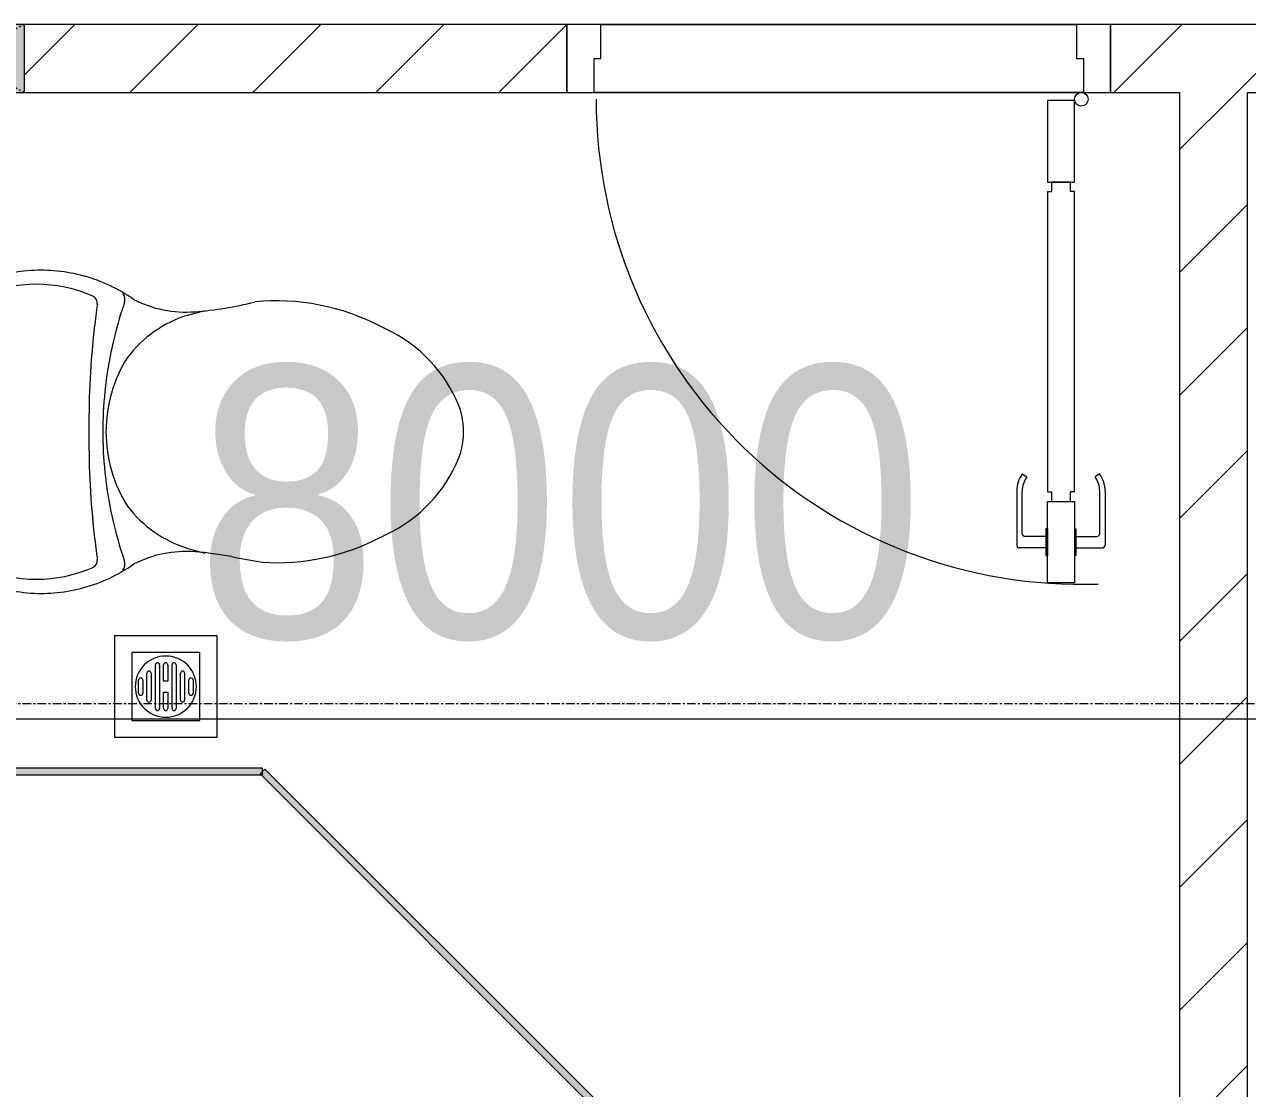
# Model space of a CAD drawing. Header units: millimetres. Extents: x 1591 to 240306, y -15958 to 82755.
# Drawn here: x 106054 to 107854, y 38671 to 40237 of the extents above; entities that cross this region are included whole.
import ezdxf

# ---------------------------------------------------------------- set-up
doc = ezdxf.new("R2010")
doc.units = ezdxf.units.MM
doc.linetypes.add('Dash', pattern=[6, 3, -3])
doc.linetypes.add('Grid Line', pattern=[22.225, 12.7, -3.175, 3.175, -3.175])
for name, color, linetype, lineweight in [('0-1', 7, 'Continuous', 5), ('A-ANNO-DIMS', 211, 'Continuous', 9), ('A-ANNO-DIMS-160', 211, 'Continuous', 9), ('A-DETL-GENF-1', 9, 'Continuous', 9), ('A-DOOR-1', 254, 'Continuous', 9), ('A-DOOR-2', 9, 'Continuous', 9), ('A-FLOR-2', 9, 'Continuous', 9), ('A-GLAZ-CURT', 52, 'Continuous', 9), ('A-GLAZ-CURT-1', 254, 'Continuous', 9), ('A-GLAZ-CURT-2', 9, 'Continuous', 9), ('A-WALL-1', 253, 'Continuous', 18), ('A-WALL-2', 9, 'Continuous', 9), ('A-WALL-PATT-1', 10, 'Continuous', 9), ('M-EQPM-1', 254, 'Continuous', 9), ('P-SANR-FIXT-1', 254, 'Continuous', 9), ('S-COLS', 52, 'Continuous', 9), ('S-COLS-3', 254, 'Continuous', 9), ('S-COLS-4', 253, 'Continuous', 18), ('S-COLS-HDLN-1', 9, 'Dash', 9), ('S-GRID-1', 1, 'Grid Line', 9)]:
    doc.layers.add(name, color=color, linetype=linetype, lineweight=lineweight)
doc.styles.add('UTM Avo', font='UTM Avo.ttf', dxfattribs={"width": 0.9, "height": 400})
doc.dimstyles.new('1_Dim_chi_tiet_2_5_1', dxfattribs={"dimscale": 304.8, "dimtxt": 399.720379, "dimasz": 0.629921, "dimexe": 0.524934, "dimexo": 0.0625, "dimgap": 0.052493, "dimtad": 1, "dimdec": 0, "dimrnd": 5, "dimzin": 0, "dimdsep": 46, "dimtxsty": 'UTM Avo', "dimblk1": 'OBLIQUE', "dimblk2": 'OBLIQUE', "dimsah": 1, "dimcen": 0.09, "dimdle": 0.524934, "dimazin": 0, "dimtfac": 1, "dimtdec": 4, "dimtix": 1, "dimtmove": 0, "dimatfit": 3, "dimfxl": 1.049869, "dimfxlon": 1, "dimtvp": 1, "dimtolj": 1, "dimtzin": 0, "dimarcsym": 2})
pattern_1 = [(45, (0, 0), (-90.50967, 90.50967), [])]

# ---------------------------------------------------------------- blocks, each defined once
blk = doc.blocks.new('DOOR_CW_01 CANH MO-PANEL KINH - DIG_02-800x2200-CỬA NHÔM KÍNH-V105-TKCS_MB TẦNG 3-4')
at = {"layer": 'A-DETL-GENF-1'}
for p, q in [((-347, 772), (-307, 772)), ((-347, 652), (-347, 772)), ((-307, 772), (-307, 652)), ((-349, 720.5), (-388, 720.5)), ((-349, 731.8), (-347, 731.8)), ((-349, 692.2), (-349, 731.8)), ((-347, 692.2), (-347, 731.8)), ((-307, 692.2), (-307, 731.8)), ((-305, 731.8), (-307, 731.8)), ((-305, 692.2), (-305, 731.8)), ((-305, 720.5), (-266, 720.5)), ((-392, 637), (-392, 716.5)), ((-349, 703.5), (-380, 703.5)), ((-305, 703.5), (-274, 703.5)), ((-262, 637), (-262, 716.5)), ((-384, 699.5), (-384, 637)), ((-347, 692.2), (-349, 692.2)), ((-307, 692.2), (-305, 692.2)), ((-270, 699.5), (-270, 637)), ((-307, 652), (-347, 652)), ((-313, 652), (-341, 652)), ((-341, 652), (-341, 638)), ((-313, 638), (-313, 652)), ((-347, 638), (-341, 638)), ((-347, 638), (-347, 196)), ((-307, 638), (-313, 638)), ((-307, 196), (-307, 638)), ((-383.9, 611.2), (-377.3, 615.8)), ((-270.1, 611.2), (-276.7, 615.8)), ((-347, 196), (-341, 196)), ((-307, 182), (-347, 182)), ((-347, 182), (-347, 62)), ((-341, 196), (-341, 182)), ((-341, 182), (-313, 182)), ((-307, 196), (-313, 196)), ((-313, 182), (-313, 196)), ((-307, 62), (-307, 182)), ((-347, 62), (-307, 62))]:
    blk.add_line(p, q, dxfattribs=at)
blk.add_circle((-357, 60), 10, dxfattribs=at)
for centre, radius, start, end in [((-357, 60), 714, 360, 92), ((-388, 716.5), 4, 90, 180), ((-266, 716.5), 4, 0, 90), ((-380, 699.5), 4, 90, 180), ((-274, 699.5), 4, 0, 90), ((-347, 637), 45, 180, 215), ((-347, 637), 37, 180, 215), ((-307, 637), 37, 325, 0), ((-307, 637), 45, 325, 0)]:
    blk.add_arc(centre, radius, start, end, dxfattribs=at)
at = {"layer": 'A-DOOR-2'}
for p, q in [((-360, 50), (-400, 50)), ((-400, 50), (-400, -50)), ((-360, 0), (-360, 50)), ((-357, 50), (-332, 50)), ((400, 50), (360, 50)), ((360, 50), (360, 0)), ((400, -50), (400, 50)), ((-350, 0), (-360, 0)), ((-350, -50), (-350, 0)), ((360, 0), (350, 0)), ((350, 0), (350, -50)), ((-400, -50), (-350, -50)), ((350, -50), (400, -50))]:
    blk.add_line(p, q, dxfattribs=at)
blk = doc.blocks.new('TOILET - TOILET-400871-TKCS_MB TẦNG 3-4')
at = {"layer": 'P-SANR-FIXT-1'}
for p, q in [((-171.7, 330.3), (-178.6, 355.5)), ((171.7, 330.3), (178.6, 355.5)), ((214.2, 19), (-214.2, 19)), ((194, 19.9), (-194, 19.9))]:
    blk.add_line(p, q, dxfattribs=at)
for centre, radius, start, end in [((45.1, 528.6), 217.6, 115.2282, 156.7784), ((0, 624.4), 111.7, 64.7718, 115.2282), ((-45.1, 528.6), 217.6, 23.2216, 64.7718), ((137.1, 461.2), 329.8, 152.3122, 185.6513), ((-137.1, 461.2), 329.8, 356.3165, 27.6878), ((-1948.3, 805.1), 2171.2, 349.1051, 350.319), ((-719.2, 297.5), 544.3, 4.5441, 13.9464), ((719.2, 297.5), 544.3, 169.7121, 175.4559), ((-343.5, 327.4), 167.3, 332.62, 4.5441), ((-0.4, 384), 179.5, 197.4036, 232.5964), ((0.4, 384), 179.5, 307.4036, 342.5964), ((343.5, 327.4), 167.3, 175.4559, 207.38), ((-4, 115.7), 233.6, 144.7853, 164.7039), ((-195, 224.1), 13.8, 71.0073, 129.3276), ((0.6, 792.1), 586.9, 251.0073, 264.1678), ((0, 416), 206.1, 237.9268, 270), ((0, 416), 206.1, 270, 302.0732), ((-0.6, 792.1), 586.9, 275.8322, 288.9927), ((195, 224.1), 13.8, 50.6724, 108.9927), ((4, 115.7), 233.6, 15.2961, 35.2147), ((0, 786.7), 581.5, 264.1678, 275.8322), ((-9.8, 107.2), 207.3, 156.2862, 203.7138), ((-189.1, 185.5), 11.7, 82.4212, 154.5895), ((178.9, 2951.3), 2778.4, 262.4212, 262.7649), ((-14.3, 1400.4), 1215.6, 262.593, 269.6026), ((0, 3462.8), 3278, 269.6026, 270.3974), ((14.3, 1400.4), 1215.6, 270.3974, 277.407), ((-178.9, 2951.3), 2778.4, 277.2351, 277.5788), ((189.1, 185.5), 11.7, 25.4105, 97.5788), ((9.8, 107.2), 207.3, 336.2862, 23.7138), ((1.9, 114.1), 239.7, 164.7039, 183.5487), ((-1.9, 114.1), 239.7, 356.4513, 15.2961), ((-46.1, 111.1), 191.6, 183.5487, 208.7191), ((46.1, 111.1), 191.6, 331.2809, 356.4513), ((-193.7, 26.4), 6.48, 203.7138, 267.6832), ((193.7, 26.4), 6.48, 272.3168, 336.2862)]:
    blk.add_arc(centre, radius, start, end, dxfattribs=at)
blk = doc.blocks.new('THU NUOC - THU NUOC-455054-TKCS_MB TẦNG 3-4')
at = {"layer": 'M-EQPM-1'}
for p, q in [((-66.3, -70.6), (-66.3, 79.4)), ((-66.3, 79.4), (83.7, 79.4)), ((83.7, 79.4), (83.7, -70.6)), ((58.7, 54.4), (-41.3, 54.4)), ((-41.3, 54.4), (-41.3, -45.6)), ((58.7, -45.6), (58.7, 54.4)), ((-1.1, 44.5), (18.5, 44.5)), ((18.5, 38.5), (-1.1, 38.5)), ((-23.3, 19.6), (40.9, 19.6)), ((-11, 32.1), (28.5, 32.1)), ((28.5, 26.1), (-11, 26.1)), ((40.9, 13.6), (-23.3, 13.6)), ((-23.3, 7.2), (0.7, 7.2)), ((0.7, 1.2), (-23.3, 1.2)), ((0.7, 7.2), (0.7, 1.2)), ((16.7, 1.2), (16.7, 7.2)), ((16.7, 7.2), (40.9, 7.2)), ((40.9, 1.2), (16.7, 1.2)), ((-23.3, -4.8), (40.9, -4.8)), ((40.9, -10.8), (-23.3, -10.8)), ((-11, -17.3), (28.5, -17.3)), ((28.5, -23.3), (-11, -23.3)), ((-1.1, -29.6), (18.5, -29.6)), ((18.5, -35.6), (-1.1, -35.6)), ((-41.3, -45.6), (58.7, -45.6)), ((83.7, -70.6), (-66.3, -70.6))]:
    blk.add_line(p, q, dxfattribs=at)
for centre, radius, start, end in [((8.7, 4.4), 45, 0, 180), ((8.7, 4.4), 45, 360, 180), ((-1.1, 41.5), 3, 90, 270), ((18.5, 41.5), 3, 270, 90), ((-23.3, 16.6), 3, 90, 270), ((-11, 29.1), 3, 90, 270), ((28.5, 29.1), 3, 270, 90), ((40.9, 16.6), 3, 270, 90), ((8.7, 4.4), 45, 180, 0), ((8.7, 4.4), 45, 180, 360), ((-23.3, 4.2), 3, 90, 270), ((40.9, 4.2), 3, 270, 90), ((-23.3, -7.8), 3, 90, 270), ((-11, -20.3), 3, 90, 270), ((28.5, -20.3), 3, 270, 90), ((40.9, -7.8), 3, 270, 90), ((-1.1, -32.6), 3, 90, 270), ((18.5, -32.6), 3, 270, 90)]:
    blk.add_arc(centre, radius, start, end, dxfattribs=at)
blk = doc.blocks.new('System Panel - Glazed-901200-TKCS_MB TẦNG 3-4')
at = {"layer": 'A-GLAZ-CURT'}
blk.add_hatch(color=256, dxfattribs=at).paths.add_polyline_path([(-220.1, 5), (-220.1, -5), (220.1, -5), (220.1, 5), (-64.4, 5)])
at = {"layer": 'A-GLAZ-CURT-2'}
for p, q in [((220.1, 5), (-220.1, 5)), ((-220.1, 5), (-220.1, -5)), ((220.1, -5), (220.1, 5)), ((-220.1, -5), (220.1, -5))]:
    blk.add_line(p, q, dxfattribs=at)
blk = doc.blocks.new('System Panel - Glazed-579637-TKCS_MB TẦNG 3-4')
at = {"layer": 'A-GLAZ-CURT'}
blk.add_hatch(color=256, dxfattribs=at).paths.add_polyline_path([(-352.2, 5), (-352.2, -5), (352.2, -5), (352.2, 5), (-304.7, 5)])
at = {"layer": 'A-GLAZ-CURT-2'}
for p, q in [((352.2, 5), (-352.2, 5)), ((-352.2, 5), (-352.2, -5)), ((352.2, -5), (352.2, 5)), ((-352.2, -5), (352.2, -5))]:
    blk.add_line(p, q, dxfattribs=at)
blk = doc.blocks.new('G1_SOF - BO TRU - 100x200-745959-TKCS_MB TẦNG 3-4')
at = {"layer": 'S-COLS'}
blk.add_hatch(color=256, dxfattribs=at).paths.add_polyline_path([(-50, 100), (-50, -100), (50, -100), (50, 100)])
at = {"layer": 'S-COLS-4'}
for p, q in [((50, 100), (-50, 100)), ((-50, 100), (-50, -100)), ((50, -100), (50, 100)), ((-50, -100), (50, -100))]:
    blk.add_line(p, q, dxfattribs=at)
at = {"layer": 'S-COLS-HDLN-1'}
for p, q in [((50, 100), (-50, -100)), ((-50, 100), (50, -100))]:
    blk.add_line(p, q, dxfattribs=at)
blk = doc.blocks.new('NCV_TKTC_TANG 3 - 4_rvt-2-TKCS_MB TẦNG 3-4')
at = {"layer": 'A-WALL-PATT-1'}
h = blk.add_hatch(dxfattribs=at)
h.set_pattern_fill('FP_1', color=256, style=0, pattern_type=2)
h.set_pattern_definition(pattern_1)
h.paths.add_polyline_path([(99852.6, 40136.9), (99852.6, 40236.9), (99650.5, 40236.9), (99650.5, 40136.9)])
h.paths.add_polyline_path([(98750.5, 40136.9), (98750.5, 40236.9), (98352.6, 40236.9), (98352.6, 40136.9)])
h.paths.add_polyline_path([(98152.6, 40136.9), (98152.6, 40236.9), (97850.5, 40236.9), (97850.5, 40136.9), (98027.3, 40136.9)])
h.paths.add_polyline_path([(96950.5, 40136.9), (96950.5, 40236.9), (96650.9, 40236.9), (96650.9, 40136.9), (96852.6, 40136.9)])
h.paths.add_polyline_path([(95850.9, 40136.9), (95850.9, 40236.9), (95052.6, 40236.9), (95052.6, 40136.9), (95609.3, 40136.9)])
h = blk.add_hatch(dxfattribs=at)
h.set_pattern_fill('FP_1', color=256, style=0, pattern_type=2)
h.set_pattern_definition(pattern_1)
h.paths.add_polyline_path([(96818.3, 38186.9), (96852.6, 38186.9), (96852.6, 40136.9), (96752.6, 40136.9), (96752.6, 38186.9)])
at = {"layer": 'A-FLOR-2'}
for p, q in [((95900.9, 40236.9), (96600.9, 40236.9)), ((96600.9, 40236.9), (95900.9, 40236.9)), ((95890.9, 40136.9), (96610.9, 40136.9))]:
    blk.add_line(p, q, dxfattribs=at)
at = {"layer": 'A-WALL-1'}
for p, q in [((95850.9, 40236.9), (95052.6, 40236.9)), ((95850.9, 40136.9), (95850.9, 40236.9)), ((96950.5, 40236.9), (96650.9, 40236.9)), ((96650.9, 40236.9), (96650.9, 40136.9)), ((95052.6, 40136.9), (95850.9, 40136.9)), ((96650.9, 40136.9), (96752.6, 40136.9)), ((96752.6, 40136.9), (96752.6, 38186.9)), ((96852.6, 40136.9), (96950.5, 40136.9)), ((96852.6, 38186.9), (96852.6, 40136.9))]:
    blk.add_line(p, q, dxfattribs=at)
at = {"layer": 'A-WALL-2'}
for p, q in [((95900.9, 40236.9), (96600.9, 40236.9)), ((96610.9, 40136.9), (95890.9, 40136.9))]:
    blk.add_line(p, q, dxfattribs=at)
at = {"layer": 'A-DOOR-1', "rotation": 180}
blk.add_blockref('DOOR_CW_01 CANH MO-PANEL KINH - DIG_02-800x2200-CỬA NHÔM KÍNH-V105-TKCS_MB TẦNG 3-4', (96250.9, 40186.9), dxfattribs=at)
at = {"layer": 'A-GLAZ-CURT-1'}
blk.add_blockref('System Panel - Glazed-901200-TKCS_MB TẦNG 3-4', (95182.7, 39137.4), dxfattribs=at)
at = {"layer": 'A-GLAZ-CURT-1', "rotation": 314.9999999999998}
blk.add_blockref('System Panel - Glazed-579637-TKCS_MB TẦNG 3-4', (95651.9, 38888.3), dxfattribs=at)
at = {"layer": 'M-EQPM-1', "rotation": 269.9999999999992}
blk.add_blockref('THU NUOC - THU NUOC-455054-TKCS_MB TẦNG 3-4', (95256.1, 39271.1), dxfattribs=at)
at = {"layer": 'P-SANR-FIXT-1', "rotation": 270.0000000000002}
blk.add_blockref('TOILET - TOILET-400871-TKCS_MB TẦNG 3-4', (94962.6, 39637.4), dxfattribs=at)
at = {"layer": 'S-COLS-3', "rotation": 269.9999999999993}
blk.add_blockref('G1_SOF - BO TRU - 100x200-745959-TKCS_MB TẦNG 3-4', (94952.6, 40186.9), dxfattribs=at)
blk = doc.blocks.new('DIMBLOCK340-TKCS_MB TẦNG 3-4')
at = {"layer": 'A-ANNO-DIMS-160'}
for p, q in [((102853.9, 39534.8), (102853.9, 39054.8)), ((102853.9, 39214.8), (102853.9, 39534.8)), ((110853.9, 39534.8), (110853.9, 39054.8)), ((110853.9, 39214.8), (110853.9, 39534.8)), ((102693.9, 39214.8), (111013.9, 39214.8))]:
    blk.add_line(p, q, dxfattribs=at)
at = {"layer": 'A-ANNO-DIMS-160', "lineweight": 25}
for p, q in [((102853.9, 39214.8), (102949.9, 39310.8)), ((110853.9, 39214.8), (110949.9, 39310.8)), ((102853.9, 39214.8), (102757.9, 39118.8)), ((110853.9, 39214.8), (110757.9, 39118.8))]:
    blk.add_line(p, q, dxfattribs=at)
at = {"layer": 'A-ANNO-DIMS-160', "color": 0, "insert": (106306.1, 39734.4), "char_height": 400, "width": 1314.636, "attachment_point": 1, "line_spacing_factor": 1.110334, "style": 'UTM Avo'}
blk.add_mtext('8000', dxfattribs=at)
blk = doc.blocks.new('_Oblique')
at = {"color": 0, "linetype": 'ByBlock', "lineweight": -2}
blk.add_line((-0.5, -0.5), (0.5, 0.5), dxfattribs=at)

msp = doc.modelspace()

# ---------------------------------------------------------------- linework, layer by layer
at = {"layer": 'S-GRID-1'}
msp.add_line((139245.7, 39236.9), (45492.6, 39236.9), dxfattribs=at)

# ---------------------------------------------------------------- block references
at = {"layer": '0-1'}
msp.add_blockref('NCV_TKTC_TANG 3 - 4_rvt-2-TKCS_MB TẦNG 3-4', (11001.4, 0), dxfattribs=at)

# ---------------------------------------------------------------- dimensions: what is measured, and where the dimension line sits
at = {"layer": 'A-ANNO-DIMS'}
dim = msp.add_linear_dim(base=(110853.9, 39214.8), p1=(102853.9, 39534.8), p2=(110853.9, 39534.8), dimstyle='1_Dim_chi_tiet_2_5_1', override={"dimpost": '<>', "dimfxl": 8000}, dxfattribs=at)
dim.commit()
dim.dimension.update_dxf_attribs({"geometry": 'DIMBLOCK340-TKCS_MB TẦNG 3-4', "text_midpoint": (106853.9, 39437.8)})

doc.saveas('drawing.dxf')
